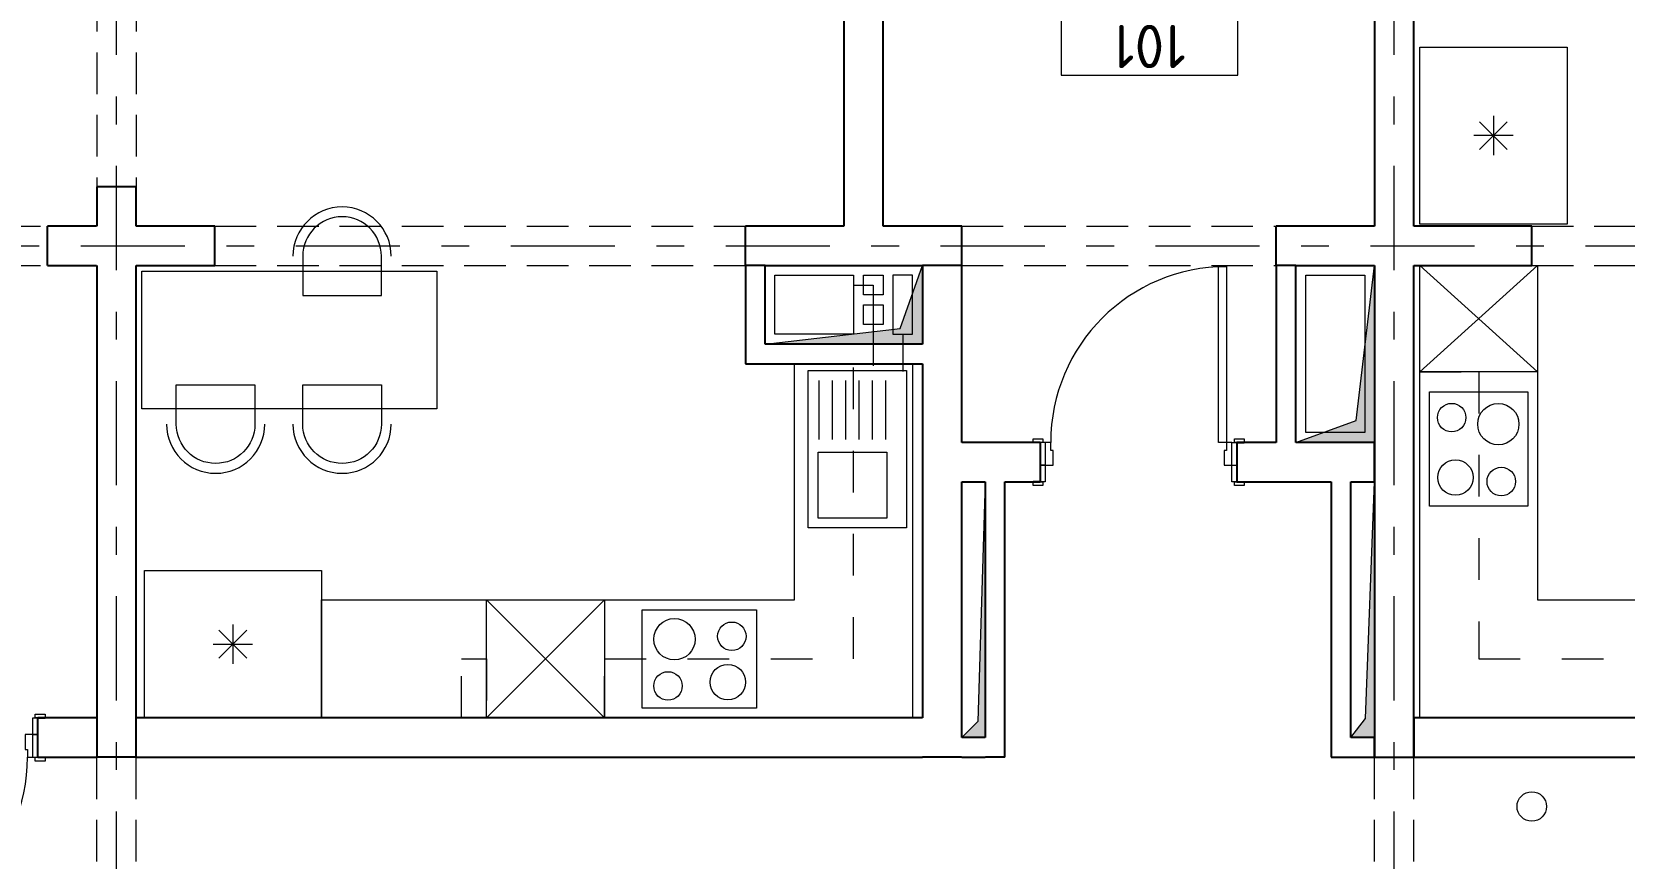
# Model space of a CAD drawing. Header units: millimetres. Extents: x 18162 to 3540582, y 72188 to 247925.
# Drawn here: x 667081 to 675181, y 88033 to 92233 of the extents above; entities that cross this region are included whole.
import ezdxf
from ezdxf.enums import TextEntityAlignment as Align

# ---------------------------------------------------------------- set-up
doc = ezdxf.new("R2010")
doc.units = ezdxf.units.MM
doc.header["$MEASUREMENT"] = 0
doc.set_wipeout_variables(frame=1)
for name, pattern in [('Dashed', [423.333333, 211.666667, -211.666667]), ('Double Dashed', [1093.611073, 529.166651, -211.666656, 141.111112, -211.666656]), ('Hidden Line', [317.5, 211.666667, -105.833333]), ('Wipeout_Contour', [1000, 0, -1000])]:
    doc.linetypes.add(name, pattern=pattern)
for name, color, linetype in [('Archicad Doors', 7, 'Continuous'), ('Archicad Zone Stamps', 7, 'Continuous'), ('Drawing & Figure', 7, 'Continuous'), ('Interior - Equipment', 7, 'Continuous'), ('Interior - Furniture', 7, 'Continuous'), ('Model Unit - Zone A', 7, 'Continuous'), ('Structural - Bearing', 7, 'Continuous'), ('Structural - Grid', 7, 'Continuous')]:
    doc.layers.add(name, color=color, linetype=linetype)
doc.styles.add('GENERATED_STYLE_2', font='')
doc.styles.add('GENERATED_STYLE_3', font='', dxfattribs={"width": 0.8})
doc.styles.get('GENERATED_STYLE_2').set_extended_font_data('ISOCPEUR MON')
doc.styles.get('GENERATED_STYLE_3').set_extended_font_data('ISOCPEUR MON')

# ---------------------------------------------------------------- blocks, each defined once
blk = doc.blocks.new('Rectangular Door Opening 27[81]_3', base_point=(636137.8, 0))
at = {"layer": 'Archicad Doors', "color": 7, "linetype": 'Hidden Line', "lineweight": 13}
for p, q in [((674711.3, 91245.7), (676211.3, 91245.7)), ((674711.3, 91045.7), (674711.3, 91245.7)), ((676211.3, 91045.7), (676211.3, 91245.7)), ((674711.3, 91045.7), (676211.3, 91045.7))]:
    blk.add_line(p, q, dxfattribs=at)
blk = doc.blocks.new('Rectangular Door Opening 27[82]_3', base_point=(636137.8, 0))
at = {"layer": 'Archicad Doors', "color": 7, "linetype": 'Hidden Line', "lineweight": 13}
for p, q in [((671811.3, 91245.7), (673411.3, 91245.7)), ((671811.3, 91045.7), (671811.3, 91245.7)), ((673411.3, 91045.7), (673411.3, 91245.7)), ((671811.3, 91045.7), (673411.3, 91045.7))]:
    blk.add_line(p, q, dxfattribs=at)
blk = doc.blocks.new('Rectangular Door Opening 27[83]_3', base_point=(636137.8, 0))
at = {"layer": 'Archicad Doors', "color": 7, "linetype": 'Hidden Line', "lineweight": 13}
for p, q in [((668011.1, 91245.7), (670711.1, 91245.7)), ((668011.1, 91045.7), (668011.1, 91245.7)), ((670711.1, 91045.7), (670711.1, 91245.7)), ((668011.1, 91045.7), (670711.1, 91045.7))]:
    blk.add_line(p, q, dxfattribs=at)
blk = doc.blocks.new('Rectangular Door Opening 27[84]_3', base_point=(636137.8, 0))
at = {"layer": 'Archicad Doors', "color": 7, "linetype": 'Hidden Line', "lineweight": 13}
for p, q in [((665961.3, 91245.7), (667161.3, 91245.7)), ((665961.3, 91045.7), (665961.3, 91245.7)), ((667161.3, 91045.7), (667161.3, 91245.7)), ((665961.3, 91045.7), (667161.3, 91045.7))]:
    blk.add_line(p, q, dxfattribs=at)
blk = doc.blocks.new('Rectangular Door Opening 27[87]_3', base_point=(636137.8, 0))
at = {"layer": 'Archicad Doors', "color": 7, "linetype": 'Hidden Line', "lineweight": 13}
for p, q in [((667411.3, 92445.7), (667411.3, 91445.7)), ((667611.3, 92445.7), (667411.3, 92445.7)), ((667611.3, 92445.7), (667611.3, 91445.7)), ((667611.3, 91445.7), (667411.3, 91445.7))]:
    blk.add_line(p, q, dxfattribs=at)
blk = doc.blocks.new('Rectangular Door Opening 27[88]_3', base_point=(636137.8, 0))
at = {"layer": 'Archicad Doors', "color": 7, "linetype": 'Hidden Line', "lineweight": 13}
for p, q in [((667411.3, 86745.7), (667411.3, 88545.7)), ((667611.3, 88545.7), (667411.3, 88545.7)), ((667611.3, 86745.7), (667611.3, 88545.7)), ((667611.3, 86745.7), (667411.3, 86745.7))]:
    blk.add_line(p, q, dxfattribs=at)
blk = doc.blocks.new('Door 27[94]_3', base_point=(636137.8, 0))
at = {"layer": 'Archicad Doors', "color": 7, "linetype": 'Continuous', "lineweight": 13}
for p, q in [((673118.3, 90145.7), (673118.3, 91039.7)), ((673118.3, 91039.7), (673158.3, 91039.7)), ((673158.3, 91039.7), (673158.3, 90145.7)), ((672174.3, 90145.7), (672174.3, 90164.7)), ((672174.3, 90164.7), (672224.3, 90164.7)), ((672224.3, 90164.7), (672224.3, 90145.7)), ((673198.3, 90164.7), (673248.3, 90164.7)), ((673198.3, 90145.7), (673198.3, 90164.7)), ((673248.3, 90164.7), (673248.3, 90145.7)), ((672224.3, 90145.7), (672174.3, 90145.7)), ((672211.3, 90145.7), (672174.3, 90145.7)), ((672211.3, 90145.7), (672174.3, 90145.7)), ((672236.3, 90145.7), (672211.3, 90145.7)), ((672211.3, 90145.7), (672211.3, 90030.7)), ((672211.3, 90145.7), (672211.3, 90030.7)), ((672211.3, 90145.7), (672211.3, 90030.7)), ((672264.3, 90145.7), (672236.3, 90145.7)), ((672236.3, 90145.7), (672236.3, 90030.7)), ((672264.3, 90105.7), (672264.3, 90145.7)), ((672276.3, 90105.7), (672264.3, 90105.7)), ((672276.3, 90030.7), (672276.3, 90105.7)), ((673158.3, 90145.7), (673118.3, 90145.7)), ((673158.3, 90105.7), (673146.3, 90105.7)), ((673146.3, 90105.7), (673146.3, 90030.7)), ((673186.3, 90145.7), (673158.3, 90145.7)), ((673158.3, 90145.7), (673158.3, 90105.7)), ((673186.3, 90145.7), (673211.3, 90145.7)), ((673186.3, 90030.7), (673186.3, 90145.7)), ((673248.3, 90145.7), (673198.3, 90145.7)), ((673211.3, 90145.7), (673211.3, 90030.7)), ((673211.3, 90145.7), (673211.3, 90030.7)), ((673211.3, 90145.7), (673211.3, 90030.7)), ((673211.3, 90145.7), (673248.3, 90145.7)), ((673211.3, 90145.7), (673248.3, 90145.7)), ((672211.3, 89945.7), (672211.3, 90030.7)), ((672211.3, 90030.7), (672236.3, 90030.7)), ((672236.3, 90030.7), (672211.3, 90030.7)), ((672211.3, 90030.7), (672211.3, 89945.7)), ((672211.3, 90030.7), (672211.3, 89945.7)), ((672236.3, 90030.7), (672236.3, 89945.7)), ((672236.3, 90030.7), (672276.3, 90030.7)), ((673146.3, 90030.7), (673186.3, 90030.7)), ((673186.3, 89945.7), (673186.3, 90030.7)), ((673186.3, 90030.7), (673211.3, 90030.7)), ((673186.3, 90030.7), (673211.3, 90030.7)), ((673211.3, 90030.7), (673211.3, 89945.7)), ((673211.3, 90030.7), (673211.3, 89945.7)), ((673211.3, 90030.7), (673211.3, 89945.7)), ((672174.3, 89926.7), (672174.3, 89945.7)), ((672174.3, 89945.7), (672224.3, 89945.7)), ((672211.3, 89945.7), (672174.3, 89945.7)), ((672211.3, 89945.7), (672174.3, 89945.7)), ((672224.3, 89926.7), (672174.3, 89926.7)), ((672236.3, 89945.7), (672211.3, 89945.7)), ((672224.3, 89945.7), (672224.3, 89926.7)), ((673211.3, 89945.7), (673186.3, 89945.7)), ((673198.3, 89945.7), (673248.3, 89945.7)), ((673198.3, 89926.7), (673198.3, 89945.7)), ((673248.3, 89926.7), (673198.3, 89926.7)), ((673211.3, 89945.7), (673248.3, 89945.7)), ((673211.3, 89945.7), (673248.3, 89945.7)), ((673248.3, 89945.7), (673248.3, 89926.7))]:
    blk.add_line(p, q, dxfattribs=at)
blk.add_arc((673158.3, 90145.7), 894, 90, 180, dxfattribs=at)
blk = doc.blocks.new('Door 27[95]_3', base_point=(636137.8, 0))
at = {"layer": 'Archicad Doors', "color": 7, "linetype": 'Continuous', "lineweight": 13}
for p, q in [((666074.3, 88745.7), (666074.3, 88764.7)), ((666074.3, 88764.7), (666124.3, 88764.7)), ((666124.3, 88745.7), (666074.3, 88745.7)), ((666111.3, 88745.7), (666074.3, 88745.7)), ((666111.3, 88745.7), (666074.3, 88745.7)), ((666111.3, 88660.7), (666111.3, 88745.7)), ((666111.3, 88745.7), (666136.3, 88745.7)), ((666111.3, 88660.7), (666111.3, 88745.7)), ((666111.3, 88660.7), (666111.3, 88745.7)), ((666124.3, 88764.7), (666124.3, 88745.7)), ((666136.3, 88745.7), (666136.3, 88660.7)), ((667086.3, 88660.7), (667086.3, 88745.7)), ((667086.3, 88745.7), (667111.3, 88745.7)), ((667098.3, 88764.7), (667148.3, 88764.7)), ((667098.3, 88745.7), (667098.3, 88764.7)), ((667148.3, 88745.7), (667098.3, 88745.7)), ((667111.3, 88745.7), (667111.3, 88660.7)), ((667111.3, 88660.7), (667111.3, 88745.7)), ((667111.3, 88660.7), (667111.3, 88745.7)), ((667111.3, 88745.7), (667148.3, 88745.7)), ((667111.3, 88745.7), (667148.3, 88745.7)), ((667148.3, 88764.7), (667148.3, 88745.7)), ((666136.3, 88660.7), (666111.3, 88660.7)), ((666136.3, 88660.7), (666111.3, 88660.7)), ((666111.3, 88545.7), (666111.3, 88660.7)), ((666111.3, 88545.7), (666111.3, 88660.7)), ((666111.3, 88545.7), (666111.3, 88660.7)), ((666136.3, 88660.7), (666136.3, 88545.7)), ((666176.3, 88660.7), (666136.3, 88660.7)), ((666176.3, 88585.7), (666176.3, 88660.7)), ((667046.3, 88660.7), (667046.3, 88585.7)), ((667086.3, 88660.7), (667046.3, 88660.7)), ((667111.3, 88660.7), (667086.3, 88660.7)), ((667086.3, 88660.7), (667111.3, 88660.7)), ((667086.3, 88545.7), (667086.3, 88660.7)), ((667111.3, 88545.7), (667111.3, 88660.7)), ((667111.3, 88545.7), (667111.3, 88660.7)), ((667111.3, 88545.7), (667111.3, 88660.7)), ((666074.3, 88526.7), (666074.3, 88545.7)), ((666074.3, 88545.7), (666124.3, 88545.7)), ((666111.3, 88545.7), (666074.3, 88545.7)), ((666111.3, 88545.7), (666074.3, 88545.7)), ((666136.3, 88545.7), (666111.3, 88545.7)), ((666124.3, 88545.7), (666124.3, 88526.7)), ((666136.3, 88545.7), (666164.3, 88545.7)), ((666164.3, 88545.7), (666164.3, 88585.7)), ((666164.3, 88585.7), (666176.3, 88585.7)), ((666164.3, 87651.7), (666164.3, 88545.7)), ((666164.3, 88545.7), (666204.3, 88545.7)), ((666204.3, 88545.7), (666204.3, 87651.7)), ((667046.3, 88585.7), (667058.3, 88585.7)), ((667058.3, 88585.7), (667058.3, 88545.7)), ((667058.3, 88545.7), (667086.3, 88545.7)), ((667086.3, 88545.7), (667111.3, 88545.7)), ((667098.3, 88545.7), (667148.3, 88545.7)), ((667098.3, 88526.7), (667098.3, 88545.7)), ((667111.3, 88545.7), (667148.3, 88545.7)), ((667111.3, 88545.7), (667148.3, 88545.7)), ((667148.3, 88545.7), (667148.3, 88526.7)), ((666124.3, 88526.7), (666074.3, 88526.7)), ((667148.3, 88526.7), (667098.3, 88526.7)), ((666204.3, 87651.7), (666164.3, 87651.7))]:
    blk.add_line(p, q, dxfattribs=at)
blk.add_arc((666164.3, 88545.7), 894, 270, 0, dxfattribs=at)
blk = doc.blocks.new('Rectangular Door Opening 27[102]_3', base_point=(636137.8, 0))
at = {"layer": 'Archicad Doors', "color": 7, "linetype": 'Hidden Line', "lineweight": 13}
for p, q in [((673911.3, 86745.7), (673911.3, 88545.7)), ((673911.3, 88545.7), (674111.3, 88545.7)), ((674111.3, 86745.7), (674111.3, 88545.7)), ((673911.3, 86745.7), (674111.3, 86745.7))]:
    blk.add_line(p, q, dxfattribs=at)
blk = doc.blocks.new('Kitchen Layout 27[195]_3', base_point=(677141.3, 88745.7))
at = {"layer": 'Interior - Equipment', "color": 7, "linetype": 'Continuous', "lineweight": 5}
for p, q in [((674516.3, 91805.5), (674516.3, 91605.5)), ((674616.3, 91705.5), (674416.3, 91705.5)), ((674587, 91776.2), (674445.6, 91634.8)), ((674587, 91634.8), (674445.6, 91776.2)), ((674741.3, 91045.7), (674141.3, 90505.5)), ((674741.3, 90505.5), (674141.3, 91045.7)), ((675357.6, 89225.7), (675692.6, 89225.7)), ((675357.6, 88875.7), (675357.6, 89225.7)), ((675692.6, 89225.7), (675692.6, 88875.7)), ((675757.6, 89220.7), (676057.6, 89220.7)), ((675757.6, 89152.7), (676057.6, 89152.7)), ((675757.6, 89084.7), (676057.6, 89084.7)), ((675757.6, 89016.7), (676057.6, 89016.7)), ((675757.6, 88948.7), (676057.6, 88948.7)), ((675692.6, 88875.7), (675357.6, 88875.7)), ((675757.6, 88880.7), (676057.6, 88880.7))]:
    blk.add_line(p, q, dxfattribs=at)
at = {"layer": 'Interior - Equipment', "color": 7, "linetype": 'Dashed', "lineweight": 5}
for p, q in [((674141.3, 88745.7), (674141.3, 90505.5)), ((674141.3, 90505.5), (674441.3, 90505.5)), ((674441.3, 90505.5), (674441.3, 89045.7)), ((674441.3, 89045.7), (676121.3, 89045.7)), ((676121.3, 89045.7), (676121.3, 88745.7)), ((676121.3, 88745.7), (674141.3, 88745.7))]:
    blk.add_line(p, q, dxfattribs=at)
at = {"layer": 'Interior - Equipment', "color": 7, "linetype": 'Continuous', "lineweight": 5, "flags": 128}
for points in [[(674891.3, 92155.5), (674891.3, 91255.5), (674141.3, 91255.5), (674141.3, 92155.5)], [(676121.3, 88745.7), (674141.3, 88745.7), (674141.3, 91045.7), (674741.3, 91045.7), (674741.3, 89345.7), (676121.3, 89345.7)], [(674741.3, 91045.7), (674741.3, 90505.5), (674141.3, 90505.5), (674141.3, 91045.7)], [(674691.3, 90402.6), (674691.3, 89822.6), (674191.3, 89822.6), (674191.3, 90402.6)], [(675307.6, 89275.7), (676107.6, 89275.7), (676107.6, 88775.7), (675307.6, 88775.7)]]:
    blk.add_lwpolyline(points, close=True, dxfattribs=at)
at = {"layer": 'Interior - Equipment', "color": 7, "linetype": 'Continuous', "lineweight": 5}
for centre, radius in [((674303.8, 90272.1), 72.5), ((674541.3, 90239), 105), ((674323.3, 89967.6), 90), ((674556.3, 89947.3), 72.5)]:
    blk.add_circle(centre, radius, dxfattribs=at)
blk = doc.blocks.new('Kitchen Layout 27[223]_3', base_point=(671561.1, 91745.7))
at = {"layer": 'Interior - Equipment', "color": 7, "linetype": 'Dashed', "lineweight": 5}
for p, q in [((671261.1, 89045.7), (671261.1, 90545.5)), ((671261.1, 90545.5), (671561.1, 90545.5)), ((671561.1, 90545.5), (671561.1, 88745.7)), ((669266.9, 89045.7), (669393.8, 89045.7)), ((669266.9, 88745.7), (669266.9, 89045.7)), ((669393.8, 89045.7), (669393.8, 88745.7)), ((669993.8, 88745.7), (669993.8, 89045.7)), ((669993.8, 89045.7), (671261.1, 89045.7)), ((669393.8, 88745.7), (669266.9, 88745.7)), ((671561.1, 88745.7), (669993.8, 88745.7))]:
    blk.add_line(p, q, dxfattribs=at)
at = {"layer": 'Interior - Equipment', "color": 7, "linetype": 'Continuous', "lineweight": 5}
for p, q in [((671086.1, 90161.1), (671086.1, 90461.1)), ((671154.1, 90161.1), (671154.1, 90461.1)), ((671222.1, 90161.1), (671222.1, 90461.1)), ((671290.1, 90161.1), (671290.1, 90461.1)), ((671358.1, 90161.1), (671358.1, 90461.1)), ((671426.1, 90161.1), (671426.1, 90461.1)), ((671081.1, 89761.1), (671081.1, 90096.1)), ((671081.1, 90096.1), (671431.1, 90096.1)), ((671431.1, 90096.1), (671431.1, 89761.1)), ((671431.1, 89761.1), (671081.1, 89761.1)), ((669393.8, 89345.7), (669993.8, 88745.7)), ((669993.8, 89345.7), (669393.8, 88745.7)), ((668033, 89191.4), (668174.4, 89050)), ((668174.4, 89191.4), (668033, 89050)), ((668103.7, 89220.7), (668103.7, 89020.7)), ((668003.7, 89120.7), (668203.7, 89120.7))]:
    blk.add_line(p, q, dxfattribs=at)
at = {"layer": 'Interior - Equipment', "color": 7, "linetype": 'Continuous', "lineweight": 5, "flags": 128}
for points in [[(671561.1, 90545.5), (671561.1, 88745.7), (668553.7, 88745.7), (668553.7, 89345.7), (670961.1, 89345.7), (670961.1, 90545.5)], [(671031.1, 89711.1), (671031.1, 90511.1), (671531.1, 90511.1), (671531.1, 89711.1)], [(667653.7, 89495.7), (668553.7, 89495.7), (668553.7, 88745.7), (667653.7, 88745.7)], [(669393.8, 89345.7), (669993.8, 89345.7), (669993.8, 88745.7), (669393.8, 88745.7)], [(670186.6, 89295.7), (670766.6, 89295.7), (670766.6, 88795.7), (670186.6, 88795.7)]]:
    blk.add_lwpolyline(points, close=True, dxfattribs=at)
at = {"layer": 'Interior - Equipment', "color": 7, "linetype": 'Continuous', "lineweight": 5}
for centre, radius in [((670350.2, 89145.7), 105), ((670641.9, 89160.7), 72.5), ((670317.1, 88908.2), 72.5), ((670621.6, 88927.7), 90)]:
    blk.add_circle(centre, radius, dxfattribs=at)
blk = doc.blocks.new('Chair 01 27[270]_3', base_point=(668016, 90239.1))
at = {"layer": 'Interior - Furniture', "color": 7, "linetype": 'Continuous', "lineweight": 5, "flags": 128}
blk.add_lwpolyline([(667816, 90439.1), (668216, 90439.1), (668216, 90239.1, -1), (667816, 90239.1)], format="xyb", close=True, dxfattribs=at)
at = {"layer": 'Interior - Furniture', "color": 7, "linetype": 'Continuous', "lineweight": 5}
blk.add_arc((668016, 90239.1), 250, 180, 0, dxfattribs=at)
blk = doc.blocks.new('Chair 01 27[312]_3', base_point=(668659.3, 90239.1))
at = {"layer": 'Interior - Furniture', "color": 7, "linetype": 'Continuous', "lineweight": 5, "flags": 128}
blk.add_lwpolyline([(668459.3, 90439.1), (668859.3, 90439.1), (668859.3, 90239.1, -1), (668459.3, 90239.1)], format="xyb", close=True, dxfattribs=at)
at = {"layer": 'Interior - Furniture', "color": 7, "linetype": 'Continuous', "lineweight": 5}
blk.add_arc((668659.3, 90239.1), 250, 180, 0, dxfattribs=at)
blk = doc.blocks.new('Chair 01 27[313]_3', base_point=(668659.3, 91092.9))
at = {"layer": 'Interior - Furniture', "color": 7, "linetype": 'Continuous', "lineweight": 5, "flags": 128}
blk.add_lwpolyline([(668459.3, 90892.9), (668859.3, 90892.9), (668859.3, 91092.9, 1), (668459.3, 91092.9)], format="xyb", close=True, dxfattribs=at)
at = {"layer": 'Interior - Furniture', "color": 7, "linetype": 'Continuous', "lineweight": 5}
blk.add_arc((668659.3, 91092.9), 250, 0, 180, dxfattribs=at)
blk = doc.blocks.new('Dining Table 01 27[326]_3', base_point=(667641, 91016))
at = {"layer": 'Interior - Furniture', "color": 7, "linetype": 'Continuous', "lineweight": 5}
for p, q in [((667641, 91016), (669141, 91016)), ((667641, 90316), (667641, 91016)), ((669141, 91016), (669141, 90316)), ((669141, 90316), (667641, 90316))]:
    blk.add_line(p, q, dxfattribs=at)
at = {"layer": 'Interior - Furniture', "color": 7, "linetype": 'Continuous', "lineweight": 5, "flags": 128}
blk.add_lwpolyline([(667641, 91016), (669141, 91016), (669141, 90316), (667641, 90316)], close=True, dxfattribs=at)
blk = doc.blocks.new('Шатны хонгил_101_104_3', base_point=(672766.5, 91585))
at = {"layer": 'Archicad Zone Stamps', "color": 7, "linetype": 'Continuous', "lineweight": 5}
for p, q in [((673216.5, 92367.8), (672316.5, 92367.8)), ((672316.5, 92367.8), (672316.5, 92013)), ((673216.5, 92013), (673216.5, 92367.8)), ((672316.5, 92013), (673216.5, 92013))]:
    blk.add_line(p, q, dxfattribs=at)
at = {"layer": 'Archicad Zone Stamps', "color": 7, "lineweight": 5, "style": 'GENERATED_STYLE_2'}
for tag, p in [('ROOM_NUMBER', (672766.5, 92048.5)), ('DUMMY_861', (672579.8, 92048.5))]:
    blk.add_attdef(tag, text='', height=220, rotation=180, dxfattribs=at).set_placement(p, align=Align.TOP_CENTER)
blk = doc.blocks.new('Standard grid marker[330]_3', base_point=(654300.1, 91145.7))
at = {"layer": 'Structural - Grid', "color": 13, "linetype": 'Double Dashed', "lineweight": 13}
blk.add_line((655300.1, 91145.7), (689862.2, 91145.7), dxfattribs=at)
at = {"layer": 'Structural - Grid', "color": 13, "lineweight": 13, "style": 'GENERATED_STYLE_3'}
blk.add_attdef('AC_MarkerText_1', text='', height=250, rotation=180, dxfattribs=at).set_placement((691162.2, 91020.7), align=Align.TOP_CENTER)
blk = doc.blocks.new('Standard grid marker[333]_3', base_point=(674011.3, 72524.1))
at = {"layer": 'Structural - Grid', "color": 13, "linetype": 'Double Dashed', "lineweight": 13}
blk.add_line((674011.3, 73524.1), (674011.3, 100185.5), dxfattribs=at)
at = {"layer": 'Structural - Grid', "color": 13, "lineweight": 13, "style": 'GENERATED_STYLE_3'}
blk.add_attdef('AC_MarkerText_1', text='', height=250, rotation=180, dxfattribs=at).set_placement((674011.3, 101360.5), align=Align.TOP_CENTER)
blk = doc.blocks.new('Standard grid marker[334]_3', base_point=(667511.3, 72524.1))
at = {"layer": 'Structural - Grid', "color": 13, "linetype": 'Double Dashed', "lineweight": 13}
blk.add_line((667511.3, 73524.1), (667511.3, 100185.5), dxfattribs=at)
at = {"layer": 'Structural - Grid', "color": 13, "lineweight": 13, "style": 'GENERATED_STYLE_3'}
blk.add_attdef('AC_MarkerText_1', text='', height=250, rotation=180, dxfattribs=at).set_placement((667511.3, 101360.5), align=Align.TOP_CENTER)

msp = doc.modelspace()

# ---------------------------------------------------------------- hatches: boundary and pattern name
at = {"layer": 'Drawing & Figure', "linetype": 'Continuous', "lineweight": 13}
for points in [[(671499, 90724.5), (671611.3, 91045.7), (671611.3, 90645.5), (670811.1, 90645.5)], [(673818.6, 90257.7), (673911.3, 91045.7), (673911.3, 90145.7), (673511.3, 90145.7)], [(671931.3, 89945.7), (671893.6, 88727.8), (671811.3, 88645.7), (671931.3, 88645.7)], [(673865.6, 88743.5), (673911.3, 89945.7), (673911.3, 88645.7), (673791.3, 88645.7)]]:
    msp.add_hatch(color=7, dxfattribs=at).paths.add_polyline_path(points)

# ---------------------------------------------------------------- linework, layer by layer
at = {"layer": 'Drawing & Figure', "color": 7, "linetype": 'Continuous', "lineweight": 13, "flags": 128}
for points in [[(671499, 90724.5), (671611.3, 91045.7), (671611.3, 90645.5), (670811.1, 90645.5)], [(673818.6, 90257.7), (673911.3, 91045.7), (673911.3, 90145.7), (673511.3, 90145.7)], [(671931.3, 89945.7), (671893.6, 88727.8), (671811.3, 88645.7), (671931.3, 88645.7)], [(673865.6, 88743.5), (673911.3, 89945.7), (673911.3, 88645.7), (673791.3, 88645.7)]]:
    msp.add_lwpolyline(points, close=True, dxfattribs=at)
at = {"layer": 'Drawing & Figure', "color": 7, "linetype": 'Continuous', "lineweight": 5}
msp.add_circle((674711.3, 88295.7), 75, dxfattribs=at)
at = {"layer": 'Structural - Bearing', "color": 7, "linetype": 'Continuous', "lineweight": 13, "flags": 128}
for points in [[(671611.3, 91045.7), (670811.1, 91045.7), (670811.1, 90645.5), (671611.3, 90645.5)], [(673511.3, 91045.7), (673911.3, 91045.7), (673911.3, 90145.7), (673511.3, 90145.7)], [(671931.3, 89945.7), (671811.3, 89945.7), (671811.3, 88645.7), (671931.3, 88645.7)], [(673791.3, 89945.7), (673911.3, 89945.7), (673911.3, 88645.7), (673791.3, 88645.7)]]:
    msp.add_lwpolyline(points, close=True, dxfattribs=at)
at = {"layer": 'Structural - Grid', "color": 7, "linetype": 'Continuous', "lineweight": 5}
for points in [[(671261.3, 90995.5), (671261.3, 90695.5), (670861.3, 90695.5), (670861.3, 90995.5)], [(671411.3, 90895.5), (671311.3, 90895.5), (671311.3, 90995.5), (671411.3, 90995.5)], [(671461.3, 90695.5), (671561.3, 90695.5), (671561.3, 90995.5), (671461.3, 90995.5)], [(673861.3, 90195.7), (673561.3, 90195.7), (673561.3, 90995.7), (673861.3, 90995.7)], [(671411.3, 90745.5), (671311.3, 90745.5), (671311.3, 90845.5), (671411.3, 90845.5)]]:
    msp.add_lwpolyline(points, close=True, dxfattribs=at)

# ---------------------------------------------------------------- block references
at = {"layer": 'Interior - Furniture', "color": 7, "linetype": 'Continuous', "lineweight": 5}
for name, p in [('Chair 01 27[313]_3', (668659.3, 91092.9)), ('Chair 01 27[270]_3', (668016, 90239.1)), ('Chair 01 27[312]_3', (668659.3, 90239.1))]:
    msp.add_blockref(name, p, dxfattribs=at)
at = {"layer": 'Model Unit - Zone A', "color": 7, "linetype": 'Continuous', "lineweight": 5}
msp.add_blockref('Шатны хонгил_101_104_3', (672766.5, 91585), dxfattribs=at).add_auto_attribs({'ROOM_NUMBER': '101'})

# ---------------------------------------------------------------- wipeouts: each hides what was drawn before it
at = {"color": 254, "linetype": 'Wipeout_Contour', "lineweight": 0, "ltscale": 2693929.743417671}
msp.add_wipeout([(667161.3, 91045.7), (667411.3, 91045.7), (667411.3, 91245.7), (667161.3, 91245.7)], dxfattribs=at).dxf.layer = 'Structural - Bearing'
at = {"color": 254, "linetype": 'Wipeout_Contour', "lineweight": 0, "ltscale": 2696010.034064134}
msp.add_wipeout([(667611.3, 91245.7), (667611.3, 91045.7), (668011.1, 91045.7), (668011.1, 91245.7)], dxfattribs=at).dxf.layer = 'Structural - Bearing'
at = {"color": 254, "linetype": 'Wipeout_Contour', "lineweight": 0, "ltscale": 2722170.277015855}
msp.add_wipeout([(674111.3, 91245.7), (674111.3, 91045.7), (674711.3, 91045.7), (674711.3, 91245.7)], dxfattribs=at).dxf.layer = 'Structural - Bearing'
at = {"color": 254, "linetype": 'Wipeout_Contour', "lineweight": 0, "ltscale": 2693486.788316454}
msp.add_wipeout([(667611.3, 88745.7), (667411.3, 88745.7), (667411.3, 88545.7), (667611.3, 88545.7)], dxfattribs=at).dxf.layer = 'Structural - Bearing'
at = {"color": 254, "linetype": 'Wipeout_Contour', "lineweight": 0, "ltscale": 2728781.245836247}
msp.add_wipeout([(674111.3, 88745.7), (674111.3, 88545.7), (678711.3, 88545.7), (678711.3, 88745.7)], dxfattribs=at).dxf.layer = 'Structural - Bearing'

# ---------------------------------------------------------------- next in the draw order: linework, layer by layer
at = {"layer": 'Structural - Bearing', "color": 7, "linetype": 'Continuous', "lineweight": 25}
for p, q in [((667161.3, 91045.7), (667161.3, 91245.7)), ((668011.1, 91045.7), (668011.1, 91245.7)), ((674711.3, 91045.7), (674711.3, 91245.7)), ((667611.3, 88545.7), (667411.3, 88545.7))]:
    msp.add_line(p, q, dxfattribs=at)
at = {"layer": 'Structural - Bearing', "color": 7, "linetype": 'Continuous', "lineweight": 25, "flags": 128}
for points in [[(667411.3, 91245.7), (667161.3, 91245.7)], [(668011.1, 91245.7), (667611.3, 91245.7)], [(674711.3, 91245.7), (674111.3, 91245.7)], [(667161.3, 91045.7), (667411.3, 91045.7)], [(667611.3, 91045.7), (668011.1, 91045.7)], [(674111.3, 91045.7), (674711.3, 91045.7)], [(676211.3, 88745.7), (674111.3, 88745.7)], [(674111.3, 88745.7), (674111.3, 88545.7)], [(674111.3, 88545.7), (678711.3, 88545.7)]]:
    msp.add_lwpolyline(points, dxfattribs=at)

# ---------------------------------------------------------------- next in the draw order: block references
at = {"layer": 'Archicad Doors', "color": 7, "linetype": 'Hidden Line', "lineweight": 13}
for name in ['Rectangular Door Opening 27[84]_3', 'Rectangular Door Opening 27[81]_3', 'Rectangular Door Opening 27[88]_3']:
    msp.add_blockref(name, (636137.8, 0), dxfattribs=at)

# ---------------------------------------------------------------- next in the draw order: wipeouts: each hides what was drawn before it
at = {"color": 254, "linetype": 'Wipeout_Contour', "lineweight": 0, "ltscale": 2709683.926042972}
msp.add_wipeout([(670711.1, 91045.7), (671811.3, 91045.7), (671811.3, 91245.7), (670711.1, 91245.7)], dxfattribs=at).dxf.layer = 'Structural - Bearing'
at = {"color": 254, "linetype": 'Wipeout_Contour', "lineweight": 0, "ltscale": 2719197.33334129}
msp.add_wipeout([(673411.3, 91045.7), (673911.3, 91045.7), (673911.3, 91245.7), (673411.3, 91245.7)], dxfattribs=at).dxf.layer = 'Structural - Bearing'
at = {"color": 254, "linetype": 'Wipeout_Contour', "lineweight": 0, "ltscale": 2030596.965700174}
msp.add_wipeout([(670811.1, 90645.5), (670711.1, 90545.5), (670811.1, 90545.5)], dxfattribs=at).dxf.layer = 'Structural - Bearing'
at = {"color": 254, "linetype": 'Wipeout_Contour', "lineweight": 0, "ltscale": 2712069.210962737}
msp.add_wipeout([(671811.3, 90145.7), (671811.3, 89945.7), (672211.3, 89945.7), (672211.3, 90145.7)], dxfattribs=at).dxf.layer = 'Structural - Bearing'
at = {"color": 254, "linetype": 'Wipeout_Contour', "lineweight": 0, "ltscale": 2718214.41938483}
msp.add_wipeout([(673911.3, 90145.7), (673211.3, 90145.7), (673211.3, 89945.7), (673911.3, 89945.7)], dxfattribs=at).dxf.layer = 'Structural - Bearing'
at = {"color": 254, "linetype": 'Wipeout_Contour', "lineweight": 0, "ltscale": 2032494.318204388}
msp.add_wipeout([(671611.3, 88545.7), (671811.3, 88545.7), (671611.3, 88745.7)], dxfattribs=at).dxf.layer = 'Structural - Bearing'
at = {"color": 254, "linetype": 'Wipeout_Contour', "lineweight": 0, "ltscale": 2033333.845595621}
msp.add_wipeout([(671931.3, 88545.7), (672031.3, 88545.7), (671931.3, 88645.7)], dxfattribs=at).dxf.layer = 'Structural - Bearing'
at = {"color": 254, "linetype": 'Wipeout_Contour', "lineweight": 0, "ltscale": 2038666.831305696}
msp.add_wipeout([(673791.3, 88645.7), (673691.3, 88545.7), (673791.3, 88545.7)], dxfattribs=at).dxf.layer = 'Structural - Bearing'

# ---------------------------------------------------------------- next in the draw order: linework, layer by layer
at = {"layer": 'Structural - Bearing', "color": 7, "linetype": 'Continuous', "lineweight": 25}
for p, q in [((670711.1, 91045.7), (670711.1, 91245.7)), ((671811.3, 91045.7), (671811.3, 91245.7)), ((673411.3, 91045.7), (673411.3, 91245.7)), ((672211.3, 90145.7), (672174.3, 90145.7)), ((672211.3, 90145.7), (672211.3, 90030.7)), ((673211.3, 90145.7), (673248.3, 90145.7)), ((673211.3, 90145.7), (673211.3, 90030.7)), ((672211.3, 90030.7), (672211.3, 89945.7)), ((673211.3, 90030.7), (673211.3, 89945.7)), ((672211.3, 89945.7), (672174.3, 89945.7)), ((673211.3, 89945.7), (673248.3, 89945.7))]:
    msp.add_line(p, q, dxfattribs=at)
at = {"layer": 'Structural - Bearing', "color": 7, "linetype": 'Continuous', "lineweight": 25, "flags": 128}
for points in [[(671211.3, 91245.7), (670711.1, 91245.7)], [(671811.3, 91245.7), (671411.3, 91245.7)], [(673911.3, 91245.7), (673411.3, 91245.7)], [(670711.1, 91045.7), (671811.3, 91045.7)], [(673411.3, 91045.7), (673911.3, 91045.7)], [(672211.3, 90145.7), (671811.3, 90145.7)], [(673411.3, 90145.7), (673211.3, 90145.7)], [(673911.3, 90145.7), (673511.3, 90145.7)], [(673911.3, 89945.7), (673911.3, 90145.7)], [(671811.3, 89945.7), (671931.3, 89945.7)], [(672031.3, 89945.7), (672211.3, 89945.7)], [(673211.3, 89945.7), (673691.3, 89945.7)], [(673791.3, 89945.7), (673911.3, 89945.7)]]:
    msp.add_lwpolyline(points, dxfattribs=at)

# ---------------------------------------------------------------- next in the draw order: block references
at = {"layer": 'Archicad Doors', "color": 7, "linetype": 'Hidden Line', "lineweight": 13}
for name in ['Rectangular Door Opening 27[83]_3', 'Rectangular Door Opening 27[82]_3']:
    msp.add_blockref(name, (636137.8, 0), dxfattribs=at)
at = {"layer": 'Archicad Doors', "color": 7, "linetype": 'Continuous', "lineweight": 13}
msp.add_blockref('Door 27[94]_3', (636137.8, 0), dxfattribs=at)

# ---------------------------------------------------------------- next in the draw order: wipeouts: each hides what was drawn before it
at = {"color": 254, "linetype": 'Wipeout_Contour', "lineweight": 0, "ltscale": 2694261.745998965}
msp.add_wipeout([(667411.3, 88745.7), (667611.3, 88745.7), (667611.3, 91445.7), (667411.3, 91445.7)], dxfattribs=at).dxf.layer = 'Structural - Bearing'
at = {"color": 254, "linetype": 'Wipeout_Contour', "lineweight": 0, "ltscale": 2030512.375203851}
msp.add_wipeout([(670811.1, 90645.5), (670711.1, 90645.5), (670711.1, 90545.5)], dxfattribs=at).dxf.layer = 'Structural - Bearing'
at = {"color": 254, "linetype": 'Wipeout_Contour', "lineweight": 0, "ltscale": 2032717.905551032}
msp.add_wipeout([(671611.3, 88745.7), (671811.3, 88545.7), (671811.3, 88745.7)], dxfattribs=at).dxf.layer = 'Structural - Bearing'
at = {"color": 254, "linetype": 'Wipeout_Contour', "lineweight": 0, "ltscale": 2033445.198065037}
msp.add_wipeout([(671931.3, 88645.7), (672031.3, 88545.7), (672031.3, 88645.7)], dxfattribs=at).dxf.layer = 'Structural - Bearing'

# ---------------------------------------------------------------- next in the draw order: linework, layer by layer
at = {"layer": 'Structural - Bearing', "color": 7, "linetype": 'Continuous', "lineweight": 25}
for p, q in [((667611.3, 91445.7), (667411.3, 91445.7)), ((667411.3, 88745.7), (667411.3, 88545.7)), ((667611.3, 88545.7), (667611.3, 88745.7))]:
    msp.add_line(p, q, dxfattribs=at)
at = {"layer": 'Structural - Bearing', "color": 7, "linetype": 'Continuous', "lineweight": 25, "flags": 128}
for points in [[(667411.3, 91445.7), (667411.3, 91245.7)], [(667611.3, 91245.7), (667611.3, 91445.7)], [(667411.3, 91045.7), (667411.3, 88745.7)], [(667611.3, 88745.7), (667611.3, 91045.7)], [(670711.1, 90545.5), (670811.1, 90545.5)], [(671811.3, 88545.7), (671611.3, 88545.7)], [(672031.3, 88545.7), (671931.3, 88545.7)]]:
    msp.add_lwpolyline(points, dxfattribs=at)

# ---------------------------------------------------------------- next in the draw order: block references
at = {"layer": 'Archicad Doors', "color": 7, "linetype": 'Hidden Line', "lineweight": 13}
msp.add_blockref('Rectangular Door Opening 27[87]_3', (636137.8, 0), dxfattribs=at)
at = {"layer": 'Interior - Furniture', "color": 7, "linetype": 'Continuous', "lineweight": 5}
msp.add_blockref('Dining Table 01 27[326]_3', (667641, 91016), dxfattribs=at)

# ---------------------------------------------------------------- next in the draw order: wipeouts: each hides what was drawn before it
at = {"color": 254, "linetype": 'Wipeout_Contour', "lineweight": 0, "ltscale": 2711404.619626985}
msp.add_wipeout([(671211.3, 96545.7), (671211.3, 91245.7), (671411.3, 91245.7), (671411.3, 96545.7)], dxfattribs=at).dxf.layer = 'Structural - Bearing'
at = {"color": 254, "linetype": 'Wipeout_Contour', "lineweight": 0, "ltscale": 2721386.939500077}
msp.add_wipeout([(674111.3, 96545.7), (673911.3, 96545.7), (673911.3, 88545.7), (674111.3, 88545.7)], dxfattribs=at).dxf.layer = 'Structural - Bearing'
at = {"color": 254, "linetype": 'Wipeout_Contour', "lineweight": 0, "ltscale": 2707540.421454587}
msp.add_wipeout([(670811.1, 90645.5), (670811.1, 91045.7), (670711.1, 91045.7), (670711.1, 90645.5)], dxfattribs=at).dxf.layer = 'Structural - Bearing'
at = {"color": 254, "linetype": 'Wipeout_Contour', "lineweight": 0, "ltscale": 2710803.994563638}
msp.add_wipeout([(671811.3, 88745.7), (671811.3, 91045.7), (671611.3, 91045.7), (671611.3, 88745.7)], dxfattribs=at).dxf.layer = 'Structural - Bearing'
at = {"color": 254, "linetype": 'Wipeout_Contour', "lineweight": 0, "ltscale": 2718110.93017945}
msp.add_wipeout([(673411.3, 91045.7), (673411.3, 90145.7), (673511.3, 90145.7), (673511.3, 91045.7)], dxfattribs=at).dxf.layer = 'Structural - Bearing'
at = {"color": 254, "linetype": 'Wipeout_Contour', "lineweight": 0, "ltscale": 2711554.658564381}
msp.add_wipeout([(672031.3, 88645.7), (672031.3, 89945.7), (671931.3, 89945.7), (671931.3, 88645.7)], dxfattribs=at).dxf.layer = 'Structural - Bearing'
at = {"color": 254, "linetype": 'Wipeout_Contour', "lineweight": 0, "ltscale": 2718533.468094031}
msp.add_wipeout([(673791.3, 88645.7), (673791.3, 89945.7), (673691.3, 89945.7), (673691.3, 88645.7)], dxfattribs=at).dxf.layer = 'Structural - Bearing'

# ---------------------------------------------------------------- next in the draw order: linework, layer by layer
at = {"layer": 'Structural - Bearing', "color": 7, "linetype": 'Continuous', "lineweight": 25}
msp.add_line((673911.3, 88545.7), (674111.3, 88545.7), dxfattribs=at)
at = {"layer": 'Structural - Bearing', "color": 7, "linetype": 'Continuous', "lineweight": 25, "flags": 128}
for points in [[(671211.3, 96545.7), (671211.3, 91245.7)], [(671411.3, 91245.7), (671411.3, 96545.7)], [(673911.3, 96545.7), (673911.3, 91245.7)], [(674111.3, 91245.7), (674111.3, 96545.7)], [(670711.1, 91045.7), (670711.1, 90545.5)], [(670811.1, 91045.7), (670711.1, 91045.7)], [(670811.1, 90645.5), (670811.1, 91045.7)], [(671811.3, 91045.7), (671611.3, 91045.7)], [(671611.3, 91045.7), (671611.3, 90645.5)], [(671811.3, 90145.7), (671811.3, 91045.7)], [(673411.3, 91045.7), (673411.3, 90145.7)], [(673511.3, 91045.7), (673411.3, 91045.7)], [(673511.3, 90145.7), (673511.3, 91045.7)], [(673911.3, 91045.7), (673911.3, 88545.7)], [(674111.3, 88545.7), (674111.3, 91045.7)], [(671611.3, 90545.5), (671611.3, 88745.7)], [(671811.3, 88645.7), (671811.3, 89945.7)], [(671931.3, 89945.7), (671931.3, 88645.7)], [(672031.3, 88545.7), (672031.3, 89945.7)]]:
    msp.add_lwpolyline(points, dxfattribs=at)

# ---------------------------------------------------------------- next in the draw order: block references
at = {"layer": 'Archicad Doors', "color": 7, "linetype": 'Hidden Line', "lineweight": 13}
msp.add_blockref('Rectangular Door Opening 27[102]_3', (636137.8, 0), dxfattribs=at)
at = {"layer": 'Interior - Equipment', "color": 7, "linetype": 'Continuous', "lineweight": 5}
msp.add_blockref('Kitchen Layout 27[195]_3', (677141.3, 88745.7), dxfattribs=at)
at = {"layer": 'Structural - Grid', "color": 13, "linetype": 'Continuous', "lineweight": 13}
msp.add_blockref('Standard grid marker[330]_3', (654300.1, 91145.7), dxfattribs=at)

# ---------------------------------------------------------------- next in the draw order: wipeouts: each hides what was drawn before it
at = {"color": 254, "linetype": 'Wipeout_Contour', "lineweight": 0, "ltscale": 2692495.495193644}
msp.add_wipeout([(667111.3, 88745.7), (667111.3, 88545.7), (667411.3, 88545.7), (667411.3, 88745.7)], dxfattribs=at).dxf.layer = 'Structural - Bearing'
at = {"color": 254, "linetype": 'Wipeout_Contour', "lineweight": 0, "ltscale": 2038581.844247045}
msp.add_wipeout([(673691.3, 88645.7), (673691.3, 88545.7), (673791.3, 88645.7)], dxfattribs=at).dxf.layer = 'Structural - Bearing'

# ---------------------------------------------------------------- next in the draw order: linework, layer by layer
at = {"layer": 'Structural - Bearing', "color": 7, "linetype": 'Continuous', "lineweight": 25}
for p, q in [((667111.3, 88745.7), (667148.3, 88745.7)), ((667111.3, 88660.7), (667111.3, 88745.7)), ((667411.3, 88745.7), (667411.3, 88545.7)), ((667111.3, 88545.7), (667111.3, 88660.7)), ((667111.3, 88545.7), (667148.3, 88545.7))]:
    msp.add_line(p, q, dxfattribs=at)
at = {"layer": 'Structural - Bearing', "color": 7, "linetype": 'Continuous', "lineweight": 25, "flags": 128}
for points in [[(673691.3, 89945.7), (673691.3, 88545.7)], [(673791.3, 88645.7), (673791.3, 89945.7)], [(667411.3, 88745.7), (667111.3, 88745.7)], [(667111.3, 88545.7), (667411.3, 88545.7)], [(673691.3, 88545.7), (673791.3, 88545.7)]]:
    msp.add_lwpolyline(points, dxfattribs=at)

# ---------------------------------------------------------------- next in the draw order: block references
at = {"layer": 'Archicad Doors', "color": 7, "linetype": 'Continuous', "lineweight": 13}
msp.add_blockref('Door 27[95]_3', (636137.8, 0), dxfattribs=at)

# ---------------------------------------------------------------- next in the draw order: wipeouts: each hides what was drawn before it
at = {"color": 254, "linetype": 'Wipeout_Contour', "lineweight": 0, "ltscale": 2709190.455624541}
msp.add_wipeout([(670811.1, 90545.5), (671611.3, 90545.5), (671611.3, 90645.5), (670811.1, 90645.5)], dxfattribs=at).dxf.layer = 'Structural - Bearing'
at = {"color": 254, "linetype": 'Wipeout_Contour', "lineweight": 0, "ltscale": 2701814.112016699}
msp.add_wipeout([(671611.3, 88745.7), (667611.3, 88745.7), (667611.3, 88545.7), (671611.3, 88545.7)], dxfattribs=at).dxf.layer = 'Structural - Bearing'
at = {"color": 254, "linetype": 'Wipeout_Contour', "lineweight": 0, "ltscale": 2710749.804159989}
msp.add_wipeout([(671931.3, 88645.7), (671811.3, 88645.7), (671811.3, 88545.7), (671931.3, 88545.7)], dxfattribs=at).dxf.layer = 'Structural - Bearing'

# ---------------------------------------------------------------- next in the draw order: linework, layer by layer
at = {"layer": 'Structural - Bearing', "color": 7, "linetype": 'Continuous', "lineweight": 25}
msp.add_line((667611.3, 88545.7), (667611.3, 88745.7), dxfattribs=at)
at = {"layer": 'Structural - Bearing', "color": 7, "linetype": 'Continuous', "lineweight": 25, "flags": 128}
for points in [[(671611.3, 90645.5), (670811.1, 90645.5)], [(670811.1, 90545.5), (671611.3, 90545.5)], [(671611.3, 88745.7), (667611.3, 88745.7)], [(671931.3, 88645.7), (671811.3, 88645.7)], [(667611.3, 88545.7), (671611.3, 88545.7)], [(671811.3, 88545.7), (671931.3, 88545.7)]]:
    msp.add_lwpolyline(points, dxfattribs=at)
at = {"layer": 'Structural - Grid', "color": 7, "linetype": 'Continuous', "lineweight": 5}
for points in [[(671261.3, 90945.5), (671361.3, 90945.5), (671361.3, 90535.5)], [(671511.3, 90695.5), (671511.3, 90506.8)]]:
    msp.add_lwpolyline(points, dxfattribs=at)

# ---------------------------------------------------------------- next in the draw order: block references
at = {"layer": 'Interior - Equipment', "color": 7, "linetype": 'Continuous', "lineweight": 5}
msp.add_blockref('Kitchen Layout 27[223]_3', (671561.1, 91745.7), dxfattribs=at)
at = {"layer": 'Structural - Grid', "color": 13, "linetype": 'Continuous', "lineweight": 13}
msp.add_blockref('Standard grid marker[334]_3', (667511.3, 72524.1), dxfattribs=at)

# ---------------------------------------------------------------- next in the draw order: wipeouts: each hides what was drawn before it
at = {"color": 254, "linetype": 'Wipeout_Contour', "lineweight": 0, "ltscale": 2718602.029478816}
msp.add_wipeout([(673791.3, 88545.7), (673911.3, 88545.7), (673911.3, 88645.7), (673791.3, 88645.7)], dxfattribs=at).dxf.layer = 'Structural - Bearing'

# ---------------------------------------------------------------- next in the draw order: linework, layer by layer
at = {"layer": 'Structural - Bearing', "color": 7, "linetype": 'Continuous', "lineweight": 25, "flags": 128}
for points in [[(673911.3, 88645.7), (673791.3, 88645.7)], [(673911.3, 88545.7), (673911.3, 88645.7)], [(673791.3, 88545.7), (673911.3, 88545.7)]]:
    msp.add_lwpolyline(points, dxfattribs=at)

# ---------------------------------------------------------------- next in the draw order: block references
at = {"layer": 'Structural - Grid', "color": 13, "linetype": 'Continuous', "lineweight": 13}
msp.add_blockref('Standard grid marker[333]_3', (674011.3, 72524.1), dxfattribs=at)

doc.saveas('drawing.dxf')
